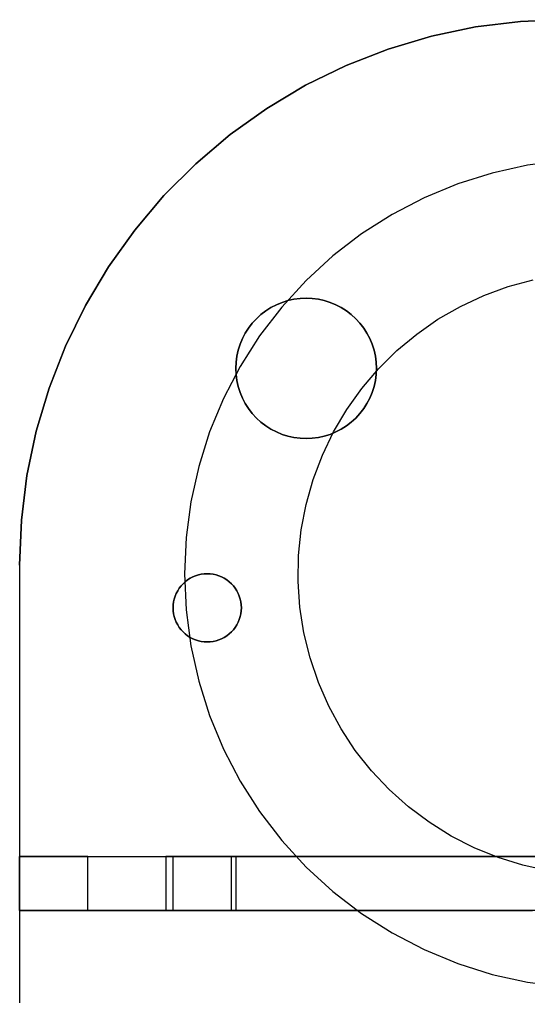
# Model space of a CAD drawing. Extents: x -34 to 138, y -41 to 49.
# Drawn here: x -34 to -4.2, y -8 to 49.2 of the extents above; entities that cross this region are included whole.
import ezdxf

# ---------------------------------------------------------------- set-up
doc = ezdxf.new("R2010")
doc.units = 0
doc.layers.add('front', color=7, linetype='CONTINUOUS')
doc.layers.add('top', color=5, linetype='CONTINUOUS')

msp = doc.modelspace()

# ---------------------------------------------------------------- linework, layer by layer
at = {"layer": 'front'}
for p, q in [((-34, -3), (-34, 0.175)), ((-34, 0.175), (-33.890704, 0.175)), ((-34, 0.175), (-34, -3)), ((-34, 0.175), (-34, 0.175)), ((-33.986338, 0.175), (-34, 0.175)), ((-33.945445, 0.175), (-33.986338, 0.175)), ((-33.877601, 0.175), (-33.945445, 0.175)), ((-33.890704, 0.175), (-33.563562, 0.175)), ((-33.783269, 0.175), (-33.877601, 0.175)), ((-33.663093, 0.175), (-33.783269, 0.175)), ((-33.517895, 0.175), (-33.663093, 0.175)), ((-33.563562, 0.175), (-33.020809, 0.175)), ((-33.348666, 0.175), (-33.517895, 0.175)), ((-33.156562, 0.175), (-33.348666, 0.175)), ((-32.942896, 0.175), (-33.156562, 0.175)), ((-33.020809, 0.175), (-32.266152, 0.175)), ((-32.709126, 0.175), (-32.942896, 0.175)), ((-32.456851, 0.175), (-32.709126, 0.175)), ((-32.187793, 0.175), (-32.456851, 0.175)), ((-32.266152, 0.175), (-31.304746, 0.175)), ((-31.90379, 0.175), (-32.187793, 0.175)), ((-31.606782, 0.175), (-31.90379, 0.175)), ((-31.298798, 0.175), (-31.606782, 0.175)), ((-31.304746, 0.175), (-30.14316, 0.175)), ((-30.981942, 0.175), (-31.298798, 0.175)), ((-30.658378, 0.175), (-30.981942, 0.175)), ((-30.330317, 0.175), (-30.658378, 0.175)), ((-30, 0.175), (-30.330317, 0.175)), ((-30.14316, 0.175), (-28.789327, 0.175)), ((-30, 0.175), (-25.416408, 0.175)), ((-30, -3), (-30, 0.175)), ((-28.789327, 0.175), (-27.252496, 0.175)), ((-27.252496, 0.175), (-25.543165, 0.175)), ((-25.543165, 0.175), (-23.67301, 0.175)), ((-25.075211, 0.175), (-25.416408, 0.175)), ((-25.416408, 0.175), (-25.416408, -3)), ((-24.736501, 0.175), (-25.075211, 0.175)), ((-25, -3), (-25, 0.175)), ((-24.99239, 0.175), (-25, 0.175)), ((-25, 0.175), (-24.99239, 0.175)), ((-25, -3), (-25, 0.175)), ((-24.99239, 0.175), (-25, 0.175)), ((-25, 0.175), (-24.99239, 0.175)), ((-24.969616, 0.175), (-24.99239, 0.175)), ((-24.99239, 0.175), (-24.969616, 0.175)), ((-24.969616, 0.175), (-24.99239, 0.175)), ((-24.99239, 0.175), (-24.969616, 0.175)), ((-24.931852, 0.175), (-24.969616, 0.175)), ((-24.969616, 0.175), (-24.931852, 0.175)), ((-24.931852, 0.175), (-24.969616, 0.175)), ((-24.969616, 0.175), (-24.931852, 0.175)), ((-24.879386, 0.175), (-24.931852, 0.175)), ((-24.931852, 0.175), (-24.879386, 0.175)), ((-24.879386, 0.175), (-24.931852, 0.175)), ((-24.931852, 0.175), (-24.879386, 0.175)), ((-24.812616, 0.175), (-24.879386, 0.175)), ((-24.879386, 0.175), (-24.812616, 0.175)), ((-24.812616, 0.175), (-24.879386, 0.175)), ((-24.879386, 0.175), (-24.812616, 0.175)), ((-24.732051, 0.175), (-24.812616, 0.175)), ((-24.812616, 0.175), (-24.732051, 0.175)), ((-24.732051, 0.175), (-24.812616, 0.175)), ((-24.812616, 0.175), (-24.732051, 0.175)), ((-24.402748, 0.175), (-24.736501, 0.175)), ((-24.638304, 0.175), (-24.732051, 0.175)), ((-24.732051, 0.175), (-24.638304, 0.175)), ((-24.638304, 0.175), (-24.732051, 0.175)), ((-24.732051, 0.175), (-24.638304, 0.175)), ((-24.532089, 0.175), (-24.638304, 0.175)), ((-24.638304, 0.175), (-24.532089, 0.175)), ((-24.532089, 0.175), (-24.638304, 0.175)), ((-24.638304, 0.175), (-24.532089, 0.175)), ((-24.414214, 0.175), (-24.532089, 0.175)), ((-24.532089, 0.175), (-24.414214, 0.175)), ((-24.414214, 0.175), (-24.532089, 0.175)), ((-24.532089, 0.175), (-24.414214, 0.175)), ((-24.285576, 0.175), (-24.414214, 0.175)), ((-24.414214, 0.175), (-24.285576, 0.175)), ((-24.285576, 0.175), (-24.414214, 0.175)), ((-24.414214, 0.175), (-24.285576, 0.175)), ((-24.076383, 0.175), (-24.402748, 0.175)), ((-24.232436, 0.175), (-24.325, 0.175)), ((-24.325, 0.175), (-24.232436, 0.175)), ((-24.147153, 0.175), (-24.285576, 0.175)), ((-24.285576, 0.175), (-24.147153, 0.175)), ((-24.147153, 0.175), (-24.285576, 0.175)), ((-24.285576, 0.175), (-24.147153, 0.175)), ((-23.955449, 0.175), (-24.232436, 0.175)), ((-24.232436, 0.175), (-23.955449, 0.175)), ((-24, 0.175), (-24.147153, 0.175)), ((-24.147153, 0.175), (-24, 0.175)), ((-24, 0.175), (-24.147153, 0.175)), ((-24.147153, 0.175), (-24, 0.175)), ((-23.759786, 0.175), (-24.076383, 0.175)), ((-23.845237, 0.175), (-24, 0.175)), ((-24, 0.175), (-23.845237, 0.175)), ((-23.845237, 0.175), (-24, 0.175)), ((-24, 0.175), (-23.845237, 0.175)), ((-23.496146, 0.175), (-23.955449, 0.175)), ((-23.955449, 0.175), (-23.496146, 0.175)), ((-23.684041, 0.175), (-23.845237, 0.175)), ((-23.845237, 0.175), (-23.684041, 0.175)), ((-23.684041, 0.175), (-23.845237, 0.175)), ((-23.845237, 0.175), (-23.684041, 0.175)), ((-23.455264, 0.175), (-23.759786, 0.175)), ((-23.517638, 0.175), (-23.684041, 0.175)), ((-23.684041, 0.175), (-23.517638, 0.175)), ((-23.517638, 0.175), (-23.684041, 0.175)), ((-23.684041, 0.175), (-23.517638, 0.175)), ((-23.67301, 0.175), (-21.654807, 0.175)), ((-23.347297, 0.175), (-23.517638, 0.175)), ((-23.517638, 0.175), (-23.347297, 0.175)), ((-23.347297, 0.175), (-23.517638, 0.175)), ((-23.517638, 0.175), (-23.347297, 0.175)), ((-22.858023, 0.175), (-23.496146, 0.175)), ((-23.496146, 0.175), (-22.858023, 0.175)), ((-23.165038, 0.175), (-23.455264, 0.175)), ((-23.174312, 0.175), (-23.347297, 0.175)), ((-23.347297, 0.175), (-23.174312, 0.175)), ((-23.174312, 0.175), (-23.347297, 0.175)), ((-23.347297, 0.175), (-23.174312, 0.175)), ((-23, 0.175), (-23.174312, 0.175)), ((-23.174312, 0.175), (-23, 0.175)), ((-23, 0.175), (-23.174312, 0.175)), ((-23.174312, 0.175), (-23, 0.175)), ((-22.891222, 0.175), (-23.165038, 0.175)), ((-22.825689, 0.175), (-23, 0.175)), ((-23, 0.175), (-22.825689, 0.175)), ((-22.825689, 0.175), (-23, 0.175)), ((-23, 0.175), (-22.825689, 0.175)), ((-22.635813, 0.175), (-22.891222, 0.175)), ((-22.045937, 0.175), (-22.858023, 0.175)), ((-22.858023, 0.175), (-22.045937, 0.175)), ((-22.652704, 0.175), (-22.825689, 0.175)), ((-22.825689, 0.175), (-22.652704, 0.175)), ((-22.652704, 0.175), (-22.825689, 0.175)), ((-22.825689, 0.175), (-22.652704, 0.175)), ((-22.482362, 0.175), (-22.652704, 0.175)), ((-22.652704, 0.175), (-22.482362, 0.175)), ((-22.482362, 0.175), (-22.652704, 0.175)), ((-22.652704, 0.175), (-22.482362, 0.175)), ((-22.400672, 0.175), (-22.635813, 0.175)), ((-22.31596, 0.175), (-22.482362, 0.175)), ((-22.482362, 0.175), (-22.31596, 0.175)), ((-22.31596, 0.175), (-22.482362, 0.175)), ((-22.482362, 0.175), (-22.31596, 0.175)), ((-22.187514, 0.175), (-22.400672, 0.175)), ((-22.154764, 0.175), (-22.31596, 0.175)), ((-22.31596, 0.175), (-22.154764, 0.175)), ((-22.154764, 0.175), (-22.31596, 0.175)), ((-22.31596, 0.175), (-22.154764, 0.175)), ((-21.997892, 0.175), (-22.187514, 0.175)), ((-22, 0.175), (-22.154764, 0.175)), ((-22.154764, 0.175), (-22, 0.175)), ((-22, 0.175), (-22.154764, 0.175)), ((-22.154764, 0.175), (-22, 0.175)), ((-21.066068, 0.175), (-22.045937, 0.175)), ((-22.045937, 0.175), (-21.066068, 0.175)), ((-21.852847, 0.175), (-22, 0.175)), ((-22, 0.175), (-21.852847, 0.175)), ((-21.852847, 0.175), (-22, 0.175)), ((-22, 0.175), (-21.852847, 0.175)), ((-21.833189, 0.175), (-21.997892, 0.175)), ((-21.714425, 0.175), (-21.852847, 0.175)), ((-21.852847, 0.175), (-21.714425, 0.175)), ((-21.714425, 0.175), (-21.852847, 0.175)), ((-21.852847, 0.175), (-21.714425, 0.175)), ((-21.694604, 0.175), (-21.833189, 0.175)), ((-21.585787, 0.175), (-21.714425, 0.175)), ((-21.714425, 0.175), (-21.585787, 0.175)), ((-21.585787, 0.175), (-21.714425, 0.175)), ((-21.714425, 0.175), (-21.585787, 0.175)), ((-21.583148, 0.175), (-21.694604, 0.175)), ((-21.654807, 0.175), (-19.502341, 0.175)), ((-21.467911, 0.175), (-21.585787, 0.175)), ((-21.585787, 0.175), (-21.467911, 0.175)), ((-21.467911, 0.175), (-21.585787, 0.175)), ((-21.585787, 0.175), (-21.467911, 0.175)), ((-21.583148, 0.175), (-21.30451, 0.175)), ((-21.583148, -3), (-21.583148, 0.175)), ((-21.361696, 0.175), (-21.467911, 0.175)), ((-21.467911, 0.175), (-21.361696, 0.175)), ((-21.361696, 0.175), (-21.467911, 0.175)), ((-21.467911, 0.175), (-21.361696, 0.175)), ((-21.267949, 0.175), (-21.361696, 0.175)), ((-21.361696, 0.175), (-21.267949, 0.175)), ((-21.267949, 0.175), (-21.361696, 0.175)), ((-21.361696, 0.175), (-21.267949, 0.175)), ((-21.305519, 0.175), (-21.321193, 0.175)), ((-21.321193, 0.175), (-21.305519, 0.175)), ((-21.321193, 0.175), (-21.321193, -3)), ((-21.258616, 0.175), (-21.305519, 0.175)), ((-21.305519, 0.175), (-21.258616, 0.175)), ((-21.30451, 0.175), (-20.958048, 0.175)), ((-21.187385, 0.175), (-21.267949, 0.175)), ((-21.267949, 0.175), (-21.187385, 0.175)), ((-21.187385, 0.175), (-21.267949, 0.175)), ((-21.267949, 0.175), (-21.187385, 0.175)), ((-21.180841, 0.175), (-21.258616, 0.175)), ((-21.258616, 0.175), (-21.180841, 0.175)), ((-21.120615, 0.175), (-21.187385, 0.175)), ((-21.187385, 0.175), (-21.120615, 0.175)), ((-21.120615, 0.175), (-21.187385, 0.175)), ((-21.187385, 0.175), (-21.120615, 0.175)), ((-21.072787, 0.175), (-21.180841, 0.175)), ((-21.180841, 0.175), (-21.072787, 0.175)), ((-21.068149, 0.175), (-21.120615, 0.175)), ((-21.120615, 0.175), (-21.068149, 0.175)), ((-21.068149, 0.175), (-21.120615, 0.175)), ((-21.120615, 0.175), (-21.068149, 0.175)), ((-20.935275, 0.175), (-21.072787, 0.175)), ((-21.072787, 0.175), (-20.935275, 0.175)), ((-21.030385, 0.175), (-21.068149, 0.175)), ((-21.068149, 0.175), (-21.030385, 0.175)), ((-21.030385, 0.175), (-21.068149, 0.175)), ((-21.068149, 0.175), (-21.030385, 0.175)), ((-19.925874, 0.175), (-21.066068, 0.175)), ((-21.066068, 0.175), (-19.925874, 0.175)), ((-21.007611, 0.175), (-21.030385, 0.175)), ((-21.030385, 0.175), (-21.007611, 0.175)), ((-21.007611, 0.175), (-21.030385, 0.175)), ((-21.030385, 0.175), (-21.007611, 0.175)), ((-21, 0.175), (-21.007611, 0.175)), ((-21.007611, 0.175), (-21, 0.175)), ((-21, 0.175), (-21.007611, 0.175)), ((-21.007611, 0.175), (-21, 0.175)), ((-20.958048, 0.175), (-20.546289, 0.175)), ((-20.769352, 0.175), (-20.935275, 0.175)), ((-20.935275, 0.175), (-20.769352, 0.175)), ((-20.57628, 0.175), (-20.769352, 0.175)), ((-20.769352, 0.175), (-20.57628, 0.175)), ((-20.35753, 0.175), (-20.57628, 0.175)), ((-20.57628, 0.175), (-20.35753, 0.175)), ((-20.546289, 0.175), (-20.072234, 0.175)), ((-20.114766, 0.175), (-20.35753, 0.175)), ((-20.35753, 0.175), (-20.114766, 0.175)), ((-19.849835, 0.175), (-20.114766, 0.175)), ((-20.114766, 0.175), (-19.849835, 0.175)), ((-20.072234, 0.175), (-19.539339, 0.175)), ((-18.634031, 0.175), (-19.925874, 0.175)), ((-19.925874, 0.175), (-18.634031, 0.175)), ((-19.564754, 0.175), (-19.849835, 0.175)), ((-19.849835, 0.175), (-19.564754, 0.175)), ((-19.261693, 0.175), (-19.564754, 0.175)), ((-19.564754, 0.175), (-19.261693, 0.175)), ((-19.539339, 0.175), (-18.951487, 0.175)), ((-19.502341, 0.175), (-17.230317, 0.175)), ((-18.942958, 0.175), (-19.261693, 0.175)), ((-19.261693, 0.175), (-18.942958, 0.175)), ((-18.951487, 0.175), (-18.312965, 0.175)), ((-18.610974, 0.175), (-18.942958, 0.175)), ((-18.942958, 0.175), (-18.610974, 0.175)), ((-17.200373, 0.175), (-18.634031, 0.175)), ((-18.634031, 0.175), (-17.200373, 0.175)), ((-18.268269, 0.175), (-18.610974, 0.175)), ((-18.610974, 0.175), (-18.268269, 0.175)), ((-18.312965, 0.175), (-17.628426, 0.175)), ((-17.91745, 0.175), (-18.268269, 0.175)), ((-18.268269, 0.175), (-17.91745, 0.175)), ((-17.561187, 0.175), (-17.91745, 0.175)), ((-17.91745, 0.175), (-17.561187, 0.175)), ((-17.565867, 0.175), (-17.669333, 0.175)), ((-17.669333, 0.175), (-17.642624, 0.175)), ((-17.642624, 0.175), (-17.485935, 0.175)), ((-17.628426, 0.175), (-16.90286, 0.175)), ((-17.332987, 0.175), (-17.565867, 0.175)), ((-17.202193, 0.175), (-17.561187, 0.175)), ((-17.561187, 0.175), (-17.202193, 0.175)), ((-17.485935, 0.175), (-17.200421, 0.175)), ((-16.972408, 0.175), (-17.332987, 0.175)), ((-17.230317, 0.175), (-14.854254, 0.175)), ((-16.843198, 0.175), (-17.202193, 0.175)), ((-17.202193, 0.175), (-16.843198, 0.175)), ((-17.200421, 0.175), (-16.788186, 0.175)), ((-15.635809, 0.175), (-17.200373, 0.175)), ((-17.200373, 0.175), (-15.635809, 0.175)), ((-16.486788, 0.175), (-16.972408, 0.175)), ((-16.90286, 0.175), (-16.141556, 0.175)), ((-16.486936, 0.175), (-16.843198, 0.175)), ((-16.843198, 0.175), (-16.486936, 0.175)), ((-16.788186, 0.175), (-16.252266, 0.175)), ((-16.136117, 0.175), (-16.486936, 0.175)), ((-16.486936, 0.175), (-16.136117, 0.175)), ((-15.879704, 0.175), (-16.486788, 0.175)), ((-16.252266, 0.175), (-15.59661, 0.175)), ((-16.141556, 0.175), (-15.350063, 0.175)), ((-15.793412, 0.175), (-16.136117, 0.175)), ((-16.136117, 0.175), (-15.793412, 0.175)), ((-15.155629, 0.175), (-15.879704, 0.175)), ((-15.461428, 0.175), (-15.793412, 0.175)), ((-15.793412, 0.175), (-15.461428, 0.175)), ((-13.952247, 0.175), (-15.635809, 0.175)), ((-15.635809, 0.175), (-13.952247, 0.175)), ((-15.59661, 0.175), (-14.826049, 0.175)), ((-15.142693, 0.175), (-15.461428, 0.175)), ((-15.461428, 0.175), (-15.142693, 0.175)), ((-15.350063, 0.175), (-14.534151, 0.175)), ((-14.319897, 0.175), (-15.155629, 0.175)), ((-14.839632, 0.175), (-15.142693, 0.175)), ((-15.142693, 0.175), (-14.839632, 0.175)), ((-14.854254, 0.175), (-12.390383, 0.175)), ((-14.554551, 0.175), (-14.839632, 0.175)), ((-14.839632, 0.175), (-14.554551, 0.175)), ((-14.826049, 0.175), (-13.946259, 0.175)), ((-14.28962, 0.175), (-14.554551, 0.175)), ((-14.554551, 0.175), (-14.28962, 0.175)), ((-14.534151, 0.175), (-13.699766, 0.175)), ((-13.378666, 0.175), (-14.319897, 0.175)), ((-14.046856, 0.175), (-14.28962, 0.175)), ((-14.28962, 0.175), (-14.046856, 0.175)), ((-13.828106, 0.175), (-14.046856, 0.175)), ((-14.046856, 0.175), (-13.828106, 0.175)), ((-12.1625, 0.175), (-13.952247, 0.175)), ((-13.952247, 0.175), (-12.1625, 0.175)), ((-13.946259, 0.175), (-12.963722, 0.175)), ((-13.635034, 0.175), (-13.828106, 0.175)), ((-13.828106, 0.175), (-13.635034, 0.175)), ((-13.699766, 0.175), (-12.852992, 0.175)), ((-13.469111, 0.175), (-13.635034, 0.175)), ((-13.635034, 0.175), (-13.469111, 0.175)), ((-13.331599, 0.175), (-13.469111, 0.175)), ((-13.469111, 0.175), (-13.331599, 0.175)), ((-12.338869, 0.175), (-13.378666, 0.175)), ((-13.223544, 0.175), (-13.331599, 0.175)), ((-13.331599, 0.175), (-13.223544, 0.175)), ((-13.14577, 0.175), (-13.223544, 0.175)), ((-13.223544, 0.175), (-13.14577, 0.175)), ((-13.098867, 0.175), (-13.14577, 0.175)), ((-13.14577, 0.175), (-13.098867, 0.175)), ((-13.083193, 0.175), (-13.098867, 0.175)), ((-13.098867, 0.175), (-13.083193, 0.175)), ((-12.963722, 0.175), (-11.885676, 0.175)), ((-12.852992, 0.175), (-12, 0.175)), ((-12.390383, 0.175), (-9.855536, 0.175)), ((-11.208167, 0.175), (-12.338869, 0.175)), ((-10.280189, 0.175), (-12.1625, 0.175)), ((-12.1625, 0.175), (-10.280189, 0.175)), ((-12, 0.175), (-11.147008, 0.175)), ((-11.885676, 0.175), (-10.720065, 0.175)), ((-9.994891, 0.175), (-11.208167, 0.175)), ((-11.147008, 0.175), (-10.300234, 0.175)), ((-10.720065, 0.175), (-9.475476, 0.175)), ((-10.300234, 0.175), (-9.465849, 0.175)), ((-8.31964, 0.175), (-10.280189, 0.175)), ((-10.280189, 0.175), (-8.31964, 0.175)), ((-8.707979, 0.175), (-9.994891, 0.175)), ((-9.855536, 0.175), (-7.267027, 0.175)), ((-9.475476, 0.175), (-8.161077, 0.175)), ((-9.465849, 0.175), (-8.649937, 0.175)), ((-7.356913, 0.175), (-8.707979, 0.175)), ((-8.649937, 0.175), (-7.858444, 0.175)), ((-6.295773, 0.175), (-8.31964, 0.175)), ((-8.31964, 0.175), (-6.295773, 0.175)), ((-8.161077, 0.175), (-6.786553, 0.175)), ((-7.858444, 0.175), (-7.09714, 0.175)), ((-5.951645, 0.175), (-7.356913, 0.175)), ((-7.267027, 0.175), (-4.642539, 0.175)), ((-7.09714, 0.175), (-6.371574, 0.175)), ((-6.786553, 0.175), (-5.36203, 0.175)), ((-6.371574, 0.175), (-5.687035, 0.175)), ((-4.223992, 0.175), (-6.295773, 0.175)), ((-6.295773, 0.175), (-4.223992, 0.175)), ((-4.50253, 0.175), (-5.951645, 0.175)), ((-5.687035, 0.175), (-5.048513, 0.175)), ((-5.36203, 0.175), (-3.898003, 0.175)), ((-5.048513, 0.175), (-4.460661, 0.175)), ((-4.642539, 0.175), (-2, 0.175)), ((-3.020243, 0.175), (-4.50253, 0.175)), ((-4.460661, 0.175), (-3.927766, 0.175)), ((-2.120063, 0.175), (-4.223992, 0.175)), ((-4.223992, 0.175), (-2.120063, 0.175)), ((-33.890704, -3), (-34, -3)), ((-34, -3), (-34, -3)), ((-34, -3), (-33.986338, -3)), ((-33.986338, -3), (-33.945445, -3)), ((-33.945445, -3), (-33.877601, -3)), ((-33.563562, -3), (-33.890704, -3)), ((-33.877601, -3), (-33.783269, -3)), ((-33.783269, -3), (-33.663093, -3)), ((-33.663093, -3), (-33.517895, -3)), ((-33.020809, -3), (-33.563562, -3)), ((-33.517895, -3), (-33.348666, -3)), ((-33.348666, -3), (-33.156562, -3)), ((-33.156562, -3), (-32.942896, -3)), ((-32.266152, -3), (-33.020809, -3)), ((-32.942896, -3), (-32.709126, -3)), ((-32.709126, -3), (-32.456851, -3)), ((-32.456851, -3), (-32.187793, -3)), ((-31.304746, -3), (-32.266152, -3)), ((-32.187793, -3), (-31.90379, -3)), ((-31.90379, -3), (-31.606782, -3)), ((-31.606782, -3), (-31.298798, -3)), ((-30.14316, -3), (-31.304746, -3)), ((-31.298798, -3), (-30.981942, -3)), ((-30.981942, -3), (-30.658378, -3)), ((-30.658378, -3), (-30.330317, -3)), ((-30.330317, -3), (-30, -3)), ((-28.789327, -3), (-30.14316, -3)), ((-30, -3), (-25.416408, -3)), ((-27.252496, -3), (-28.789327, -3)), ((-25.543165, -3), (-27.252496, -3)), ((-23.67301, -3), (-25.543165, -3)), ((-25.416408, -3), (-25.075211, -3)), ((-25.075211, -3), (-24.736501, -3)), ((-24.99239, -3), (-25, -3)), ((-25, -3), (-24.99239, -3)), ((-24.99239, -3), (-25, -3)), ((-25, -3), (-24.99239, -3)), ((-24.969616, -3), (-24.99239, -3)), ((-24.99239, -3), (-24.969616, -3)), ((-24.969616, -3), (-24.99239, -3)), ((-24.99239, -3), (-24.969616, -3)), ((-24.931852, -3), (-24.969616, -3)), ((-24.969616, -3), (-24.931852, -3)), ((-24.931852, -3), (-24.969616, -3)), ((-24.969616, -3), (-24.931852, -3)), ((-24.879386, -3), (-24.931852, -3)), ((-24.931852, -3), (-24.879386, -3)), ((-24.879386, -3), (-24.931852, -3)), ((-24.931852, -3), (-24.879386, -3)), ((-24.812616, -3), (-24.879386, -3)), ((-24.879386, -3), (-24.812616, -3)), ((-24.812616, -3), (-24.879386, -3)), ((-24.879386, -3), (-24.812616, -3)), ((-24.732051, -3), (-24.812616, -3)), ((-24.812616, -3), (-24.732051, -3)), ((-24.732051, -3), (-24.812616, -3)), ((-24.812616, -3), (-24.732051, -3)), ((-24.736501, -3), (-24.402748, -3)), ((-24.638304, -3), (-24.732051, -3)), ((-24.732051, -3), (-24.638304, -3)), ((-24.638304, -3), (-24.732051, -3)), ((-24.732051, -3), (-24.638304, -3)), ((-24.532089, -3), (-24.638304, -3)), ((-24.638304, -3), (-24.532089, -3)), ((-24.532089, -3), (-24.638304, -3)), ((-24.638304, -3), (-24.532089, -3)), ((-24.414214, -3), (-24.532089, -3)), ((-24.532089, -3), (-24.414214, -3)), ((-24.414214, -3), (-24.532089, -3)), ((-24.532089, -3), (-24.414214, -3)), ((-24.285576, -3), (-24.414214, -3)), ((-24.414214, -3), (-24.285576, -3)), ((-24.285576, -3), (-24.414214, -3)), ((-24.414214, -3), (-24.285576, -3)), ((-24.402748, -3), (-24.076383, -3)), ((-24.147153, -3), (-24.285576, -3)), ((-24.285576, -3), (-24.147153, -3)), ((-24.147153, -3), (-24.285576, -3)), ((-24.285576, -3), (-24.147153, -3)), ((-24, -3), (-24.147153, -3)), ((-24.147153, -3), (-24, -3)), ((-24, -3), (-24.147153, -3)), ((-24.147153, -3), (-24, -3)), ((-24.076383, -3), (-23.759786, -3)), ((-23.845237, -3), (-24, -3)), ((-24, -3), (-23.845237, -3)), ((-23.845237, -3), (-24, -3)), ((-24, -3), (-23.845237, -3)), ((-23.684041, -3), (-23.845237, -3)), ((-23.845237, -3), (-23.684041, -3)), ((-23.684041, -3), (-23.845237, -3)), ((-23.845237, -3), (-23.684041, -3)), ((-23.759786, -3), (-23.455264, -3)), ((-23.517638, -3), (-23.684041, -3)), ((-23.684041, -3), (-23.517638, -3)), ((-23.517638, -3), (-23.684041, -3)), ((-23.684041, -3), (-23.517638, -3)), ((-21.654807, -3), (-23.67301, -3)), ((-23.347297, -3), (-23.517638, -3)), ((-23.517638, -3), (-23.347297, -3)), ((-23.347297, -3), (-23.517638, -3)), ((-23.517638, -3), (-23.347297, -3)), ((-23.455264, -3), (-23.165038, -3)), ((-23.174312, -3), (-23.347297, -3)), ((-23.347297, -3), (-23.174312, -3)), ((-23.174312, -3), (-23.347297, -3)), ((-23.347297, -3), (-23.174312, -3)), ((-23, -3), (-23.174312, -3)), ((-23.174312, -3), (-23, -3)), ((-23, -3), (-23.174312, -3)), ((-23.174312, -3), (-23, -3)), ((-23.165038, -3), (-22.891222, -3)), ((-22.825689, -3), (-23, -3)), ((-23, -3), (-22.825689, -3)), ((-22.825689, -3), (-23, -3)), ((-23, -3), (-22.825689, -3)), ((-22.891222, -3), (-22.635813, -3)), ((-22.652704, -3), (-22.825689, -3)), ((-22.825689, -3), (-22.652704, -3)), ((-22.652704, -3), (-22.825689, -3)), ((-22.825689, -3), (-22.652704, -3)), ((-22.482362, -3), (-22.652704, -3)), ((-22.652704, -3), (-22.482362, -3)), ((-22.482362, -3), (-22.652704, -3)), ((-22.652704, -3), (-22.482362, -3)), ((-22.635813, -3), (-22.400672, -3)), ((-22.31596, -3), (-22.482362, -3)), ((-22.482362, -3), (-22.31596, -3)), ((-22.31596, -3), (-22.482362, -3)), ((-22.482362, -3), (-22.31596, -3)), ((-22.400672, -3), (-22.187514, -3)), ((-22.154764, -3), (-22.31596, -3)), ((-22.31596, -3), (-22.154764, -3)), ((-22.154764, -3), (-22.31596, -3)), ((-22.31596, -3), (-22.154764, -3)), ((-22.187514, -3), (-21.997892, -3)), ((-22, -3), (-22.154764, -3)), ((-22.154764, -3), (-22, -3)), ((-22, -3), (-22.154764, -3)), ((-22.154764, -3), (-22, -3)), ((-21.852847, -3), (-22, -3)), ((-22, -3), (-21.852847, -3)), ((-21.852847, -3), (-22, -3)), ((-22, -3), (-21.852847, -3)), ((-21.997892, -3), (-21.833189, -3)), ((-21.714425, -3), (-21.852847, -3)), ((-21.852847, -3), (-21.714425, -3)), ((-21.714425, -3), (-21.852847, -3)), ((-21.852847, -3), (-21.714425, -3)), ((-21.833189, -3), (-21.694604, -3)), ((-21.585787, -3), (-21.714425, -3)), ((-21.714425, -3), (-21.585787, -3)), ((-21.585787, -3), (-21.714425, -3)), ((-21.714425, -3), (-21.585787, -3)), ((-21.694604, -3), (-21.583148, -3)), ((-19.502341, -3), (-21.654807, -3)), ((-21.467911, -3), (-21.585787, -3)), ((-21.585787, -3), (-21.467911, -3)), ((-21.467911, -3), (-21.585787, -3)), ((-21.585787, -3), (-21.467911, -3)), ((-21.583148, -3), (-21.30451, -3)), ((-21.361696, -3), (-21.467911, -3)), ((-21.467911, -3), (-21.361696, -3)), ((-21.361696, -3), (-21.467911, -3)), ((-21.467911, -3), (-21.361696, -3)), ((-21.267949, -3), (-21.361696, -3)), ((-21.361696, -3), (-21.267949, -3)), ((-21.267949, -3), (-21.361696, -3)), ((-21.361696, -3), (-21.267949, -3)), ((-21.305519, -3), (-21.321193, -3)), ((-21.321193, -3), (-21.305519, -3)), ((-21.258616, -3), (-21.305519, -3)), ((-21.305519, -3), (-21.258616, -3)), ((-21.30451, -3), (-20.958048, -3)), ((-21.187385, -3), (-21.267949, -3)), ((-21.267949, -3), (-21.187385, -3)), ((-21.187385, -3), (-21.267949, -3)), ((-21.267949, -3), (-21.187385, -3)), ((-21.180841, -3), (-21.258616, -3)), ((-21.258616, -3), (-21.180841, -3)), ((-21.120615, -3), (-21.187385, -3)), ((-21.187385, -3), (-21.120615, -3)), ((-21.120615, -3), (-21.187385, -3)), ((-21.187385, -3), (-21.120615, -3)), ((-21.072787, -3), (-21.180841, -3)), ((-21.180841, -3), (-21.072787, -3)), ((-21.068149, -3), (-21.120615, -3)), ((-21.120615, -3), (-21.068149, -3)), ((-21.068149, -3), (-21.120615, -3)), ((-21.120615, -3), (-21.068149, -3)), ((-20.935275, -3), (-21.072787, -3)), ((-21.072787, -3), (-20.935275, -3)), ((-21.030385, -3), (-21.068149, -3)), ((-21.068149, -3), (-21.030385, -3)), ((-21.030385, -3), (-21.068149, -3)), ((-21.068149, -3), (-21.030385, -3)), ((-21.007611, -3), (-21.030385, -3)), ((-21.030385, -3), (-21.007611, -3)), ((-21.007611, -3), (-21.030385, -3)), ((-21.030385, -3), (-21.007611, -3)), ((-21, -3), (-21.007611, -3)), ((-21.007611, -3), (-21, -3)), ((-21, -3), (-21.007611, -3)), ((-21.007611, -3), (-21, -3)), ((-20.958048, -3), (-20.546289, -3)), ((-20.769352, -3), (-20.935275, -3)), ((-20.935275, -3), (-20.769352, -3)), ((-20.57628, -3), (-20.769352, -3)), ((-20.769352, -3), (-20.57628, -3)), ((-20.35753, -3), (-20.57628, -3)), ((-20.57628, -3), (-20.35753, -3)), ((-20.546289, -3), (-20.072234, -3)), ((-20.114766, -3), (-20.35753, -3)), ((-20.35753, -3), (-20.114766, -3)), ((-19.849835, -3), (-20.114766, -3)), ((-20.114766, -3), (-19.849835, -3)), ((-20.072234, -3), (-19.539339, -3)), ((-19.564754, -3), (-19.849835, -3)), ((-19.849835, -3), (-19.564754, -3)), ((-19.261693, -3), (-19.564754, -3)), ((-19.564754, -3), (-19.261693, -3)), ((-19.539339, -3), (-18.951487, -3)), ((-17.230317, -3), (-19.502341, -3)), ((-18.942958, -3), (-19.261693, -3)), ((-19.261693, -3), (-18.942958, -3)), ((-18.951487, -3), (-18.312965, -3)), ((-18.610974, -3), (-18.942958, -3)), ((-18.942958, -3), (-18.610974, -3)), ((-18.268269, -3), (-18.610974, -3)), ((-18.610974, -3), (-18.268269, -3)), ((-18.312965, -3), (-17.628426, -3)), ((-17.91745, -3), (-18.268269, -3)), ((-18.268269, -3), (-17.91745, -3)), ((-17.561187, -3), (-17.91745, -3)), ((-17.91745, -3), (-17.561187, -3)), ((-17.628426, -3), (-16.90286, -3)), ((-17.202193, -3), (-17.561187, -3)), ((-17.561187, -3), (-17.202193, -3)), ((-14.854254, -3), (-17.230317, -3)), ((-16.843198, -3), (-17.202193, -3)), ((-17.202193, -3), (-16.843198, -3)), ((-16.90286, -3), (-16.141556, -3)), ((-16.486936, -3), (-16.843198, -3)), ((-16.843198, -3), (-16.486936, -3)), ((-16.136117, -3), (-16.486936, -3)), ((-16.486936, -3), (-16.136117, -3)), ((-16.141556, -3), (-15.350063, -3)), ((-15.793412, -3), (-16.136117, -3)), ((-16.136117, -3), (-15.793412, -3)), ((-15.461428, -3), (-15.793412, -3)), ((-15.793412, -3), (-15.461428, -3)), ((-15.142693, -3), (-15.461428, -3)), ((-15.461428, -3), (-15.142693, -3)), ((-15.350063, -3), (-14.534151, -3)), ((-14.839632, -3), (-15.142693, -3)), ((-15.142693, -3), (-14.839632, -3)), ((-12.390383, -3), (-14.854254, -3)), ((-14.554551, -3), (-14.839632, -3)), ((-14.839632, -3), (-14.554551, -3)), ((-14.28962, -3), (-14.554551, -3)), ((-14.554551, -3), (-14.28962, -3)), ((-14.534151, -3), (-13.699766, -3)), ((-14.046856, -3), (-14.28962, -3)), ((-14.28962, -3), (-14.046856, -3)), ((-13.828106, -3), (-14.046856, -3)), ((-14.046856, -3), (-13.828106, -3)), ((-13.635034, -3), (-13.828106, -3)), ((-13.828106, -3), (-13.635034, -3)), ((-13.699766, -3), (-12.852992, -3)), ((-13.469111, -3), (-13.635034, -3)), ((-13.635034, -3), (-13.469111, -3)), ((-13.331599, -3), (-13.469111, -3)), ((-13.469111, -3), (-13.331599, -3)), ((-13.223544, -3), (-13.331599, -3)), ((-13.331599, -3), (-13.223544, -3)), ((-13.14577, -3), (-13.223544, -3)), ((-13.223544, -3), (-13.14577, -3)), ((-13.098867, -3), (-13.14577, -3)), ((-13.14577, -3), (-13.098867, -3)), ((-13.083193, -3), (-13.098867, -3)), ((-13.098867, -3), (-13.083193, -3)), ((-12.852992, -3), (-12, -3)), ((-9.855536, -3), (-12.390383, -3)), ((-12, -3), (-11.147008, -3)), ((-11.147008, -3), (-10.300234, -3)), ((-10.300234, -3), (-9.465849, -3)), ((-7.267027, -3), (-9.855536, -3)), ((-9.465849, -3), (-8.649937, -3)), ((-8.649937, -3), (-7.858444, -3)), ((-7.858444, -3), (-7.09714, -3)), ((-4.642539, -3), (-7.267027, -3)), ((-7.09714, -3), (-6.371574, -3)), ((-6.371574, -3), (-5.687035, -3)), ((-5.687035, -3), (-5.048513, -3)), ((-5.048513, -3), (-4.460661, -3)), ((-2, -3), (-4.642539, -3)), ((-4.460661, -3), (-3.927766, -3))]:
    msp.add_line(p, q, dxfattribs=at)
at = {"layer": 'top'}
for p, q in [((-7.267027, 48.813562), (-9.855536, 48.270809)), ((-9.855536, 48.270809), (-7.267027, 48.813562)), ((-4.642539, 49.140704), (-7.267027, 48.813562)), ((-7.267027, 48.813562), (-4.642539, 49.140704)), ((-2, 49.25), (-4.642539, 49.140704)), ((-4.642539, 49.140704), (-2, 49.25)), ((-9.855536, 48.270809), (-12.390383, 47.516152)), ((-12.390383, 47.516152), (-9.855536, 48.270809)), ((-12.390383, 47.516152), (-14.854254, 46.554746)), ((-14.854254, 46.554746), (-12.390383, 47.516152)), ((-14.854254, 46.554746), (-17.230317, 45.39316)), ((-17.230317, 45.39316), (-14.854254, 46.554746)), ((-17.230317, 45.39316), (-19.502341, 44.039327)), ((-19.502341, 44.039327), (-17.230317, 45.39316)), ((-19.502341, 44.039327), (-21.654807, 42.502496)), ((-21.654807, 42.502496), (-19.502341, 44.039327)), ((-21.654807, 42.502496), (-23.67301, 40.793165)), ((-23.67301, 40.793165), (-21.654807, 42.502496)), ((-23.67301, 40.793165), (-25.543165, 38.92301)), ((-25.543165, 38.92301), (-23.67301, 40.793165)), ((-4.223992, 40.705449), (-6.295773, 40.246146)), ((-2.120063, 40.982436), (-4.223992, 40.705449)), ((-6.295773, 40.246146), (-8.31964, 39.608023)), ((-8.31964, 39.608023), (-10.280189, 38.795937)), ((-25.543165, 38.92301), (-27.252496, 36.904807)), ((-27.252496, 36.904807), (-25.543165, 38.92301)), ((-10.280189, 38.795937), (-12.1625, 37.816068)), ((-12.1625, 37.816068), (-13.952247, 36.675874)), ((-27.252496, 36.904807), (-28.789327, 34.752341)), ((-28.789327, 34.752341), (-27.252496, 36.904807)), ((-13.952247, 36.675874), (-15.635809, 35.384031)), ((-15.635809, 35.384031), (-17.200373, 33.950373)), ((-28.789327, 34.752341), (-30.14316, 32.480317)), ((-30.14316, 32.480317), (-28.789327, 34.752341)), ((-17.200373, 33.950373), (-18.634031, 32.385809)), ((-5.36203, 33.592039), (-3.898003, 33.989815)), ((-6.786553, 33.070182), (-5.36203, 33.592039)), ((-18.942958, 32.528187), (-18.610974, 32.665699)), ((-18.610974, 32.665699), (-18.942958, 32.528187)), ((-18.610974, 32.665699), (-18.268269, 32.773754)), ((-18.268269, 32.773754), (-18.610974, 32.665699)), ((-18.268269, 32.773754), (-17.91745, 32.851528)), ((-17.91745, 32.851528), (-18.268269, 32.773754)), ((-17.91745, 32.851528), (-17.561187, 32.898431)), ((-17.561187, 32.898431), (-17.91745, 32.851528)), ((-17.561187, 32.898431), (-17.202193, 32.914105)), ((-17.202193, 32.914105), (-17.561187, 32.898431)), ((-17.202193, 32.914105), (-16.843198, 32.898431)), ((-16.843198, 32.898431), (-17.202193, 32.914105)), ((-16.843198, 32.898431), (-16.486936, 32.851528)), ((-16.486936, 32.851528), (-16.843198, 32.898431)), ((-16.486936, 32.851528), (-16.136117, 32.773754)), ((-16.136117, 32.773754), (-16.486936, 32.851528)), ((-16.136117, 32.773754), (-15.793412, 32.665699)), ((-15.793412, 32.665699), (-16.136117, 32.773754)), ((-15.793412, 32.665699), (-15.461428, 32.528187)), ((-15.461428, 32.528187), (-15.793412, 32.665699)), ((-8.161077, 32.428088), (-6.786553, 33.070182)), ((-30.14316, 32.480317), (-31.304746, 30.104254)), ((-31.304746, 30.104254), (-30.14316, 32.480317)), ((-18.634031, 32.385809), (-19.925874, 30.702247)), ((-19.849835, 31.950442), (-19.564754, 32.169192)), ((-19.564754, 32.169192), (-19.849835, 31.950442)), ((-19.564754, 32.169192), (-19.261693, 32.362264)), ((-19.261693, 32.362264), (-19.564754, 32.169192)), ((-19.261693, 32.362264), (-18.942958, 32.528187)), ((-18.942958, 32.528187), (-19.261693, 32.362264)), ((-15.461428, 32.528187), (-15.142693, 32.362264)), ((-15.142693, 32.362264), (-15.461428, 32.528187)), ((-15.142693, 32.362264), (-14.839632, 32.169192)), ((-14.839632, 32.169192), (-15.142693, 32.362264)), ((-14.839632, 32.169192), (-14.554551, 31.950442)), ((-14.554551, 31.950442), (-14.839632, 32.169192)), ((-9.475476, 31.670489), (-8.161077, 32.428088)), ((-20.35753, 31.442747), (-20.114766, 31.707678)), ((-20.114766, 31.707678), (-20.35753, 31.442747)), ((-20.114766, 31.707678), (-19.849835, 31.950442)), ((-19.849835, 31.950442), (-20.114766, 31.707678)), ((-14.554551, 31.950442), (-14.28962, 31.707678)), ((-14.28962, 31.707678), (-14.554551, 31.950442)), ((-14.28962, 31.707678), (-14.046856, 31.442747)), ((-14.046856, 31.442747), (-14.28962, 31.707678)), ((-10.720065, 30.802965), (-9.475476, 31.670489)), ((-20.769352, 30.854605), (-20.57628, 31.157667)), ((-20.57628, 31.157667), (-20.769352, 30.854605)), ((-20.57628, 31.157667), (-20.35753, 31.442747)), ((-20.35753, 31.442747), (-20.57628, 31.157667)), ((-14.046856, 31.442747), (-13.828106, 31.157667)), ((-13.828106, 31.157667), (-14.046856, 31.442747)), ((-13.828106, 31.157667), (-13.635034, 30.854605)), ((-13.635034, 30.854605), (-13.828106, 31.157667)), ((-21.072787, 30.203886), (-20.935275, 30.53587)), ((-20.935275, 30.53587), (-21.072787, 30.203886)), ((-19.925874, 30.702247), (-21.066068, 28.9125)), ((-20.935275, 30.53587), (-20.769352, 30.854605)), ((-20.769352, 30.854605), (-20.935275, 30.53587)), ((-13.635034, 30.854605), (-13.469111, 30.53587)), ((-13.469111, 30.53587), (-13.635034, 30.854605)), ((-13.469111, 30.53587), (-13.331599, 30.203886)), ((-13.331599, 30.203886), (-13.469111, 30.53587)), ((-11.885676, 29.831909), (-10.720065, 30.802965)), ((-31.304746, 30.104254), (-32.266152, 27.640383)), ((-32.266152, 27.640383), (-31.304746, 30.104254)), ((-21.258616, 29.510362), (-21.180841, 29.861181)), ((-21.180841, 29.861181), (-21.258616, 29.510362)), ((-21.180841, 29.861181), (-21.072787, 30.203886)), ((-21.072787, 30.203886), (-21.180841, 29.861181)), ((-13.331599, 30.203886), (-13.223544, 29.861181)), ((-13.223544, 29.861181), (-13.331599, 30.203886)), ((-13.223544, 29.861181), (-13.14577, 29.510362)), ((-13.14577, 29.510362), (-13.223544, 29.861181)), ((-12.963722, 28.764473), (-11.885676, 29.831909)), ((-21.305519, 29.1541), (-21.258616, 29.510362)), ((-21.258616, 29.510362), (-21.305519, 29.1541)), ((-13.14577, 29.510362), (-13.098867, 29.1541)), ((-13.098867, 29.1541), (-13.14577, 29.510362)), ((-21.066068, 28.9125), (-22.045937, 27.030189)), ((-21.321193, 28.795105), (-21.305519, 29.1541)), ((-21.305519, 29.1541), (-21.321193, 28.795105)), ((-21.305519, 28.436111), (-21.321193, 28.795105)), ((-21.321193, 28.795105), (-21.321193, 28.795105)), ((-21.321193, 28.795105), (-21.305519, 28.436111)), ((-13.946259, 27.608522), (-12.963722, 28.764473)), ((-13.098867, 29.1541), (-13.083193, 28.795105)), ((-13.083193, 28.795105), (-13.098867, 29.1541)), ((-13.083193, 28.795105), (-13.098867, 28.436111)), ((-13.098867, 28.436111), (-13.083193, 28.795105)), ((-21.258616, 28.079848), (-21.305519, 28.436111)), ((-21.305519, 28.436111), (-21.258616, 28.079848)), ((-21.180841, 27.72903), (-21.258616, 28.079848)), ((-21.258616, 28.079848), (-21.180841, 27.72903)), ((-13.14577, 28.079848), (-13.223544, 27.72903)), ((-13.223544, 27.72903), (-13.14577, 28.079848)), ((-13.098867, 28.436111), (-13.14577, 28.079848)), ((-13.14577, 28.079848), (-13.098867, 28.436111)), ((-32.266152, 27.640383), (-33.020809, 25.105536)), ((-33.020809, 25.105536), (-32.266152, 27.640383)), ((-21.072787, 27.386324), (-21.180841, 27.72903)), ((-21.180841, 27.72903), (-21.072787, 27.386324)), ((-14.826049, 26.372573), (-13.946259, 27.608522)), ((-13.223544, 27.72903), (-13.331599, 27.386324)), ((-13.331599, 27.386324), (-13.223544, 27.72903)), ((-22.045937, 27.030189), (-22.858023, 25.06964)), ((-20.935275, 27.054341), (-21.072787, 27.386324)), ((-21.072787, 27.386324), (-20.935275, 27.054341)), ((-20.769352, 26.735605), (-20.935275, 27.054341)), ((-20.935275, 27.054341), (-20.769352, 26.735605)), ((-13.469111, 27.054341), (-13.635034, 26.735605)), ((-13.635034, 26.735605), (-13.469111, 27.054341)), ((-13.331599, 27.386324), (-13.469111, 27.054341)), ((-13.469111, 27.054341), (-13.331599, 27.386324)), ((-20.57628, 26.432544), (-20.769352, 26.735605)), ((-20.769352, 26.735605), (-20.57628, 26.432544)), ((-20.35753, 26.147463), (-20.57628, 26.432544)), ((-20.57628, 26.432544), (-20.35753, 26.147463)), ((-15.59661, 25.065731), (-14.826049, 26.372573)), ((-13.828106, 26.432544), (-14.046856, 26.147463)), ((-14.046856, 26.147463), (-13.828106, 26.432544)), ((-13.635034, 26.735605), (-13.828106, 26.432544)), ((-13.828106, 26.432544), (-13.635034, 26.735605)), ((-20.114766, 25.882532), (-20.35753, 26.147463)), ((-20.35753, 26.147463), (-20.114766, 25.882532)), ((-19.849835, 25.639768), (-20.114766, 25.882532)), ((-20.114766, 25.882532), (-19.849835, 25.639768)), ((-14.28962, 25.882532), (-14.554551, 25.639768)), ((-14.554551, 25.639768), (-14.28962, 25.882532)), ((-14.046856, 26.147463), (-14.28962, 25.882532)), ((-14.28962, 25.882532), (-14.046856, 26.147463)), ((-19.564754, 25.421018), (-19.849835, 25.639768)), ((-19.849835, 25.639768), (-19.564754, 25.421018)), ((-19.261693, 25.227947), (-19.564754, 25.421018)), ((-19.564754, 25.421018), (-19.261693, 25.227947)), ((-18.942958, 25.062023), (-19.261693, 25.227947)), ((-19.261693, 25.227947), (-18.942958, 25.062023)), ((-15.142693, 25.227947), (-15.461428, 25.062023)), ((-15.461428, 25.062023), (-15.142693, 25.227947)), ((-14.839632, 25.421018), (-15.142693, 25.227947)), ((-15.142693, 25.227947), (-14.839632, 25.421018)), ((-14.554551, 25.639768), (-14.839632, 25.421018)), ((-14.839632, 25.421018), (-14.554551, 25.639768)), ((-33.020809, 25.105536), (-33.563562, 22.517027)), ((-33.563562, 22.517027), (-33.020809, 25.105536)), ((-22.858023, 25.06964), (-23.496146, 23.045773)), ((-18.610974, 24.924511), (-18.942958, 25.062023)), ((-18.942958, 25.062023), (-18.610974, 24.924511)), ((-18.268269, 24.816457), (-18.610974, 24.924511)), ((-18.610974, 24.924511), (-18.268269, 24.816457)), ((-17.91745, 24.738682), (-18.268269, 24.816457)), ((-18.268269, 24.816457), (-17.91745, 24.738682)), ((-17.561187, 24.691779), (-17.91745, 24.738682)), ((-17.91745, 24.738682), (-17.561187, 24.691779)), ((-17.202193, 24.676105), (-17.561187, 24.691779)), ((-17.561187, 24.691779), (-17.202193, 24.676105)), ((-16.843198, 24.691779), (-17.202193, 24.676105)), ((-17.202193, 24.676105), (-16.843198, 24.691779)), ((-16.486936, 24.738682), (-16.843198, 24.691779)), ((-16.843198, 24.691779), (-16.486936, 24.738682)), ((-16.136117, 24.816457), (-16.486936, 24.738682)), ((-16.486936, 24.738682), (-16.136117, 24.816457)), ((-16.252266, 23.697625), (-15.59661, 25.065731)), ((-15.793412, 24.924511), (-16.136117, 24.816457)), ((-16.136117, 24.816457), (-15.793412, 24.924511)), ((-15.461428, 25.062023), (-15.793412, 24.924511)), ((-15.793412, 24.924511), (-15.461428, 25.062023)), ((-16.788186, 22.278332), (-16.252266, 23.697625)), ((-23.496146, 23.045773), (-23.955449, 20.973992)), ((-33.563562, 22.517027), (-33.890704, 19.892539)), ((-33.890704, 19.892539), (-33.563562, 22.517027)), ((-17.200421, 20.818311), (-16.788186, 22.278332)), ((-23.955449, 20.973992), (-24.232436, 18.870063)), ((-17.485935, 19.328317), (-17.200421, 20.818311)), ((-33.890704, 19.892539), (-34, 17.25)), ((-34, 17.25), (-33.890704, 19.892539)), ((-17.642624, 17.819328), (-17.485935, 19.328317)), ((-24.232436, 18.870063), (-24.325, 16.75)), ((-17.669333, 16.30246), (-17.642624, 17.819328)), ((-34, 17.25), (-34, 17.25)), ((-34, 17.25), (-34, -37.25)), ((-34, 17.25), (-34, -37.25)), ((-24.325, 16.75), (-24.232436, 14.629937)), ((-23.684041, 16.629385), (-23.845237, 16.562616)), ((-23.845237, 16.562616), (-23.684041, 16.629385)), ((-23.517638, 16.681852), (-23.684041, 16.629385)), ((-23.684041, 16.629385), (-23.517638, 16.681852)), ((-23.347297, 16.719616), (-23.517638, 16.681852)), ((-23.517638, 16.681852), (-23.347297, 16.719616)), ((-23.174312, 16.74239), (-23.347297, 16.719616)), ((-23.347297, 16.719616), (-23.174312, 16.74239)), ((-23, 16.75), (-23.174312, 16.74239)), ((-23.174312, 16.74239), (-23, 16.75)), ((-22.825689, 16.74239), (-23, 16.75)), ((-23, 16.75), (-22.825689, 16.74239)), ((-22.652704, 16.719616), (-22.825689, 16.74239)), ((-22.825689, 16.74239), (-22.652704, 16.719616)), ((-22.482362, 16.681852), (-22.652704, 16.719616)), ((-22.652704, 16.719616), (-22.482362, 16.681852)), ((-22.31596, 16.629385), (-22.482362, 16.681852)), ((-22.482362, 16.681852), (-22.31596, 16.629385)), ((-22.154764, 16.562616), (-22.31596, 16.629385)), ((-22.31596, 16.629385), (-22.154764, 16.562616)), ((-24.414214, 16.164214), (-24.532089, 16.035575)), ((-24.532089, 16.035575), (-24.414214, 16.164214)), ((-24.285576, 16.282089), (-24.414214, 16.164214)), ((-24.414214, 16.164214), (-24.285576, 16.282089)), ((-24.147153, 16.388304), (-24.285576, 16.282089)), ((-24.285576, 16.282089), (-24.147153, 16.388304)), ((-24, 16.482051), (-24.147153, 16.388304)), ((-24.147153, 16.388304), (-24, 16.482051)), ((-23.845237, 16.562616), (-24, 16.482051)), ((-24, 16.482051), (-23.845237, 16.562616)), ((-22, 16.482051), (-22.154764, 16.562616)), ((-22.154764, 16.562616), (-22, 16.482051)), ((-21.852847, 16.388304), (-22, 16.482051)), ((-22, 16.482051), (-21.852847, 16.388304)), ((-21.714425, 16.282089), (-21.852847, 16.388304)), ((-21.852847, 16.388304), (-21.714425, 16.282089)), ((-21.585787, 16.164214), (-21.714425, 16.282089)), ((-21.714425, 16.282089), (-21.585787, 16.164214)), ((-21.467911, 16.035575), (-21.585787, 16.164214)), ((-21.585787, 16.164214), (-21.467911, 16.035575)), ((-17.565867, 14.78889), (-17.669333, 16.30246)), ((-24.812616, 15.595237), (-24.879386, 15.43404)), ((-24.879386, 15.43404), (-24.812616, 15.595237)), ((-24.732051, 15.75), (-24.812616, 15.595237)), ((-24.812616, 15.595237), (-24.732051, 15.75)), ((-24.638304, 15.897153), (-24.732051, 15.75)), ((-24.732051, 15.75), (-24.638304, 15.897153)), ((-24.532089, 16.035575), (-24.638304, 15.897153)), ((-24.638304, 15.897153), (-24.532089, 16.035575)), ((-21.361696, 15.897153), (-21.467911, 16.035575)), ((-21.467911, 16.035575), (-21.361696, 15.897153)), ((-21.267949, 15.75), (-21.361696, 15.897153)), ((-21.361696, 15.897153), (-21.267949, 15.75)), ((-21.187385, 15.595237), (-21.267949, 15.75)), ((-21.267949, 15.75), (-21.187385, 15.595237)), ((-21.120615, 15.43404), (-21.187385, 15.595237)), ((-21.187385, 15.595237), (-21.120615, 15.43404)), ((-24.99239, 14.924312), (-25, 14.75)), ((-25, 14.75), (-24.99239, 14.924312)), ((-24.969616, 15.097296), (-24.99239, 14.924312)), ((-24.99239, 14.924312), (-24.969616, 15.097296)), ((-24.931852, 15.267638), (-24.969616, 15.097296)), ((-24.969616, 15.097296), (-24.931852, 15.267638)), ((-24.879386, 15.43404), (-24.931852, 15.267638)), ((-24.931852, 15.267638), (-24.879386, 15.43404)), ((-21.068149, 15.267638), (-21.120615, 15.43404)), ((-21.120615, 15.43404), (-21.068149, 15.267638)), ((-21.030385, 15.097296), (-21.068149, 15.267638)), ((-21.068149, 15.267638), (-21.030385, 15.097296)), ((-21.007611, 14.924312), (-21.030385, 15.097296)), ((-21.030385, 15.097296), (-21.007611, 14.924312)), ((-21, 14.75), (-21.007611, 14.924312)), ((-21.007611, 14.924312), (-21, 14.75)), ((-25, 14.75), (-24.99239, 14.575689)), ((-25, 14.75), (-25, 14.75)), ((-24.99239, 14.575689), (-25, 14.75)), ((-24.99239, 14.575689), (-24.969616, 14.402704)), ((-24.969616, 14.402704), (-24.99239, 14.575689)), ((-24.969616, 14.402704), (-24.931852, 14.232362)), ((-24.931852, 14.232362), (-24.969616, 14.402704)), ((-24.232436, 14.629937), (-23.955449, 12.526008)), ((-21.068149, 14.232362), (-21.030385, 14.402704)), ((-21.030385, 14.402704), (-21.068149, 14.232362)), ((-21.030385, 14.402704), (-21.007611, 14.575689)), ((-21.007611, 14.575689), (-21.030385, 14.402704)), ((-21.007611, 14.575689), (-21, 14.75)), ((-21, 14.75), (-21.007611, 14.575689)), ((-17.332987, 13.289768), (-17.565867, 14.78889)), ((-24.931852, 14.232362), (-24.879386, 14.06596)), ((-24.879386, 14.06596), (-24.931852, 14.232362)), ((-24.879386, 14.06596), (-24.812616, 13.904764)), ((-24.812616, 13.904764), (-24.879386, 14.06596)), ((-24.812616, 13.904764), (-24.732051, 13.75)), ((-24.732051, 13.75), (-24.812616, 13.904764)), ((-24.732051, 13.75), (-24.638304, 13.602847)), ((-24.638304, 13.602847), (-24.732051, 13.75)), ((-21.361696, 13.602847), (-21.267949, 13.75)), ((-21.267949, 13.75), (-21.361696, 13.602847)), ((-21.267949, 13.75), (-21.187385, 13.904764)), ((-21.187385, 13.904764), (-21.267949, 13.75)), ((-21.187385, 13.904764), (-21.120615, 14.06596)), ((-21.120615, 14.06596), (-21.187385, 13.904764)), ((-21.120615, 14.06596), (-21.068149, 14.232362)), ((-21.068149, 14.232362), (-21.120615, 14.06596)), ((-24.638304, 13.602847), (-24.532089, 13.464425)), ((-24.532089, 13.464425), (-24.638304, 13.602847)), ((-24.532089, 13.464425), (-24.414214, 13.335787)), ((-24.414214, 13.335787), (-24.532089, 13.464425)), ((-24.414214, 13.335787), (-24.285576, 13.217911)), ((-24.285576, 13.217911), (-24.414214, 13.335787)), ((-24.285576, 13.217911), (-24.147153, 13.111696)), ((-24.147153, 13.111696), (-24.285576, 13.217911)), ((-21.852847, 13.111696), (-21.714425, 13.217911)), ((-21.714425, 13.217911), (-21.852847, 13.111696)), ((-21.714425, 13.217911), (-21.585787, 13.335787)), ((-21.585787, 13.335787), (-21.714425, 13.217911)), ((-21.585787, 13.335787), (-21.467911, 13.464425)), ((-21.467911, 13.464425), (-21.585787, 13.335787)), ((-21.467911, 13.464425), (-21.361696, 13.602847)), ((-21.361696, 13.602847), (-21.467911, 13.464425)), ((-16.972408, 11.816138), (-17.332987, 13.289768)), ((-24.147153, 13.111696), (-24, 13.017949)), ((-24, 13.017949), (-24.147153, 13.111696)), ((-24, 13.017949), (-23.845237, 12.937385)), ((-23.845237, 12.937385), (-24, 13.017949)), ((-23.845237, 12.937385), (-23.684041, 12.870615)), ((-23.684041, 12.870615), (-23.845237, 12.937385)), ((-23.684041, 12.870615), (-23.517638, 12.818148)), ((-23.517638, 12.818148), (-23.684041, 12.870615)), ((-23.517638, 12.818148), (-23.347297, 12.780385)), ((-23.347297, 12.780385), (-23.517638, 12.818148)), ((-23.347297, 12.780385), (-23.174312, 12.757611)), ((-23.174312, 12.757611), (-23.347297, 12.780385)), ((-23.174312, 12.757611), (-23, 12.75)), ((-23, 12.75), (-23.174312, 12.757611)), ((-23, 12.75), (-22.825689, 12.757611)), ((-22.825689, 12.757611), (-23, 12.75)), ((-22.825689, 12.757611), (-22.652704, 12.780385)), ((-22.652704, 12.780385), (-22.825689, 12.757611)), ((-22.652704, 12.780385), (-22.482362, 12.818148)), ((-22.482362, 12.818148), (-22.652704, 12.780385)), ((-22.482362, 12.818148), (-22.31596, 12.870615)), ((-22.31596, 12.870615), (-22.482362, 12.818148)), ((-22.31596, 12.870615), (-22.154764, 12.937385)), ((-22.154764, 12.937385), (-22.31596, 12.870615)), ((-22.154764, 12.937385), (-22, 13.017949)), ((-22, 13.017949), (-22.154764, 12.937385)), ((-22, 13.017949), (-21.852847, 13.111696)), ((-21.852847, 13.111696), (-22, 13.017949)), ((-23.955449, 12.526008), (-23.496146, 10.454227)), ((-16.486788, 10.378858), (-16.972408, 11.816138)), ((-23.496146, 10.454227), (-22.858023, 8.43036)), ((-15.879704, 8.988517), (-16.486788, 10.378858)), ((-15.155629, 7.655357), (-15.879704, 8.988517)), ((-22.858023, 8.43036), (-22.045937, 6.469811)), ((-14.319897, 6.3892), (-15.155629, 7.655357)), ((-22.045937, 6.469811), (-21.066068, 4.5875)), ((-13.378666, 5.199375), (-14.319897, 6.3892)), ((-12.338869, 4.094647), (-13.378666, 5.199375)), ((-21.066068, 4.5875), (-19.925874, 2.797753)), ((-11.208167, 3.083156), (-12.338869, 4.094647)), ((-9.994891, 2.172353), (-11.208167, 3.083156)), ((-19.925874, 2.797753), (-18.634031, 1.114191)), ((-8.707979, 1.368949), (-9.994891, 2.172353)), ((-7.356913, 0.678862), (-8.707979, 1.368949)), ((-18.634031, 1.114191), (-17.200373, -0.450373)), ((-5.951645, 0.107177), (-7.356913, 0.678862)), ((-4.50253, -0.341895), (-5.951645, 0.107177)), ((-17.200373, -0.450373), (-15.635809, -1.884031)), ((-3.020243, -0.665044), (-4.50253, -0.341895)), ((-15.635809, -1.884031), (-13.952247, -3.175874)), ((-13.952247, -3.175874), (-12.1625, -4.316068)), ((-12.1625, -4.316068), (-10.280189, -5.295937)), ((-10.280189, -5.295937), (-8.31964, -6.108023)), ((-8.31964, -6.108023), (-6.295773, -6.746146)), ((-6.295773, -6.746146), (-4.223992, -7.205449)), ((-4.223992, -7.205449), (-2.120063, -7.482436))]:
    msp.add_line(p, q, dxfattribs=at)

doc.saveas('drawing.dxf')
